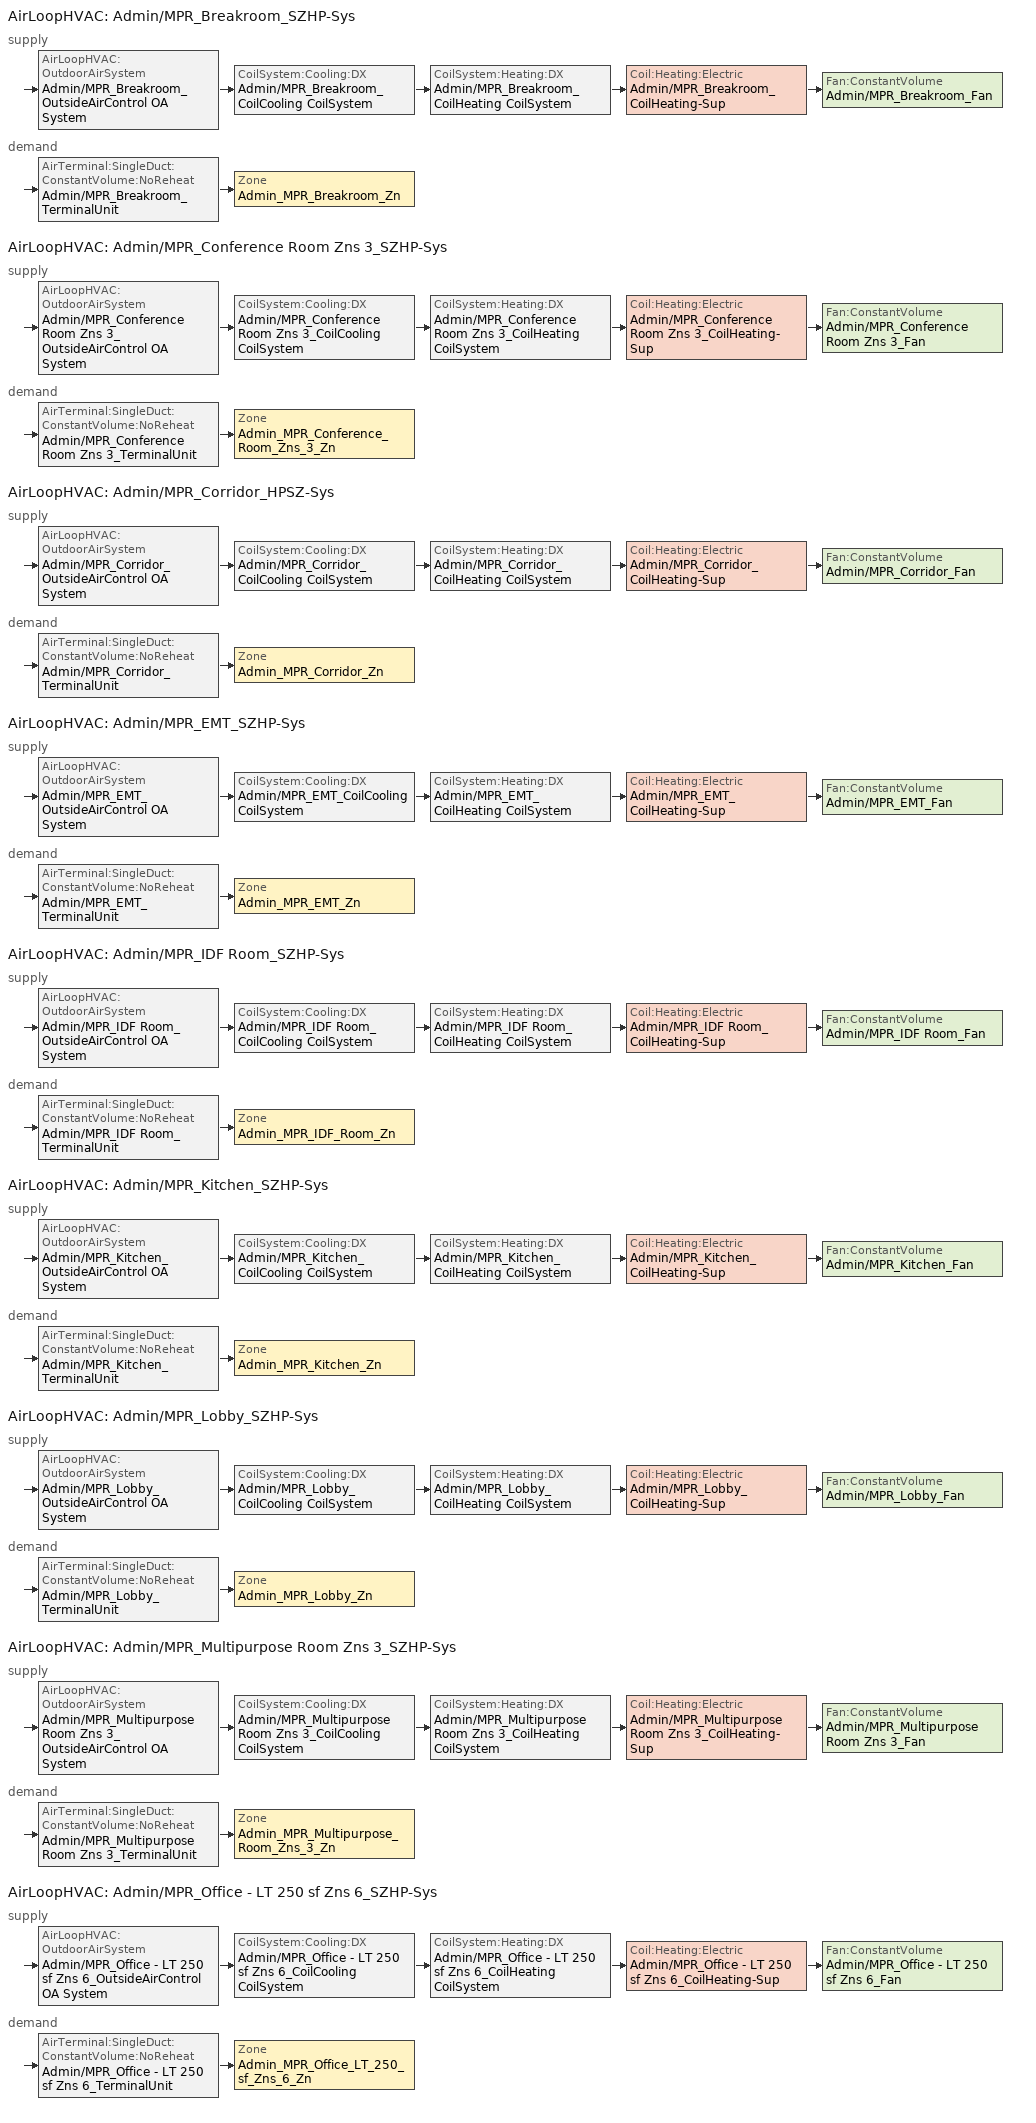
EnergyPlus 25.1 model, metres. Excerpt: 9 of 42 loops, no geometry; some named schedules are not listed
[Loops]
AirLoopHVAC 'Admin/MPR_Breakroom_SZHP-Sys'
 supply: AirLoopHVAC:OutdoorAirSystem 'Admin/MPR_Breakroom_OutsideAirControl OA System' > CoilSystem:Cooling:DX 'Admin/MPR_Breakroom_CoilCooling CoilSystem' > CoilSystem:Heating:DX 'Admin/MPR_Breakroom_CoilHeating CoilSystem' > Coil:Heating:Electric 'Admin/MPR_Breakroom_CoilHeating-Sup' > Fan:ConstantVolume 'Admin/MPR_Breakroom_Fan'
 demand: AirTerminal:SingleDuct:ConstantVolume:NoReheat 'Admin/MPR_Breakroom_TerminalUnit' > Zone 'Admin_MPR_Breakroom_Zn'
AirLoopHVAC 'Admin/MPR_Conference Room Zns 3_SZHP-Sys'
 supply: AirLoopHVAC:OutdoorAirSystem 'Admin/MPR_Conference Room Zns 3_OutsideAirControl OA System' > CoilSystem:Cooling:DX 'Admin/MPR_Conference Room Zns 3_CoilCooling CoilSystem' > CoilSystem:Heating:DX 'Admin/MPR_Conference Room Zns 3_CoilHeating CoilSystem' > Coil:Heating:Electric 'Admin/MPR_Conference Room Zns 3_CoilHeating-Sup' > Fan:ConstantVolume 'Admin/MPR_Conference Room Zns 3_Fan'
 demand: AirTerminal:SingleDuct:ConstantVolume:NoReheat 'Admin/MPR_Conference Room Zns 3_TerminalUnit' > Zone 'Admin_MPR_Conference_Room_Zns_3_Zn'
AirLoopHVAC 'Admin/MPR_Corridor_HPSZ-Sys'
 supply: AirLoopHVAC:OutdoorAirSystem 'Admin/MPR_Corridor_OutsideAirControl OA System' > CoilSystem:Cooling:DX 'Admin/MPR_Corridor_CoilCooling CoilSystem' > CoilSystem:Heating:DX 'Admin/MPR_Corridor_CoilHeating CoilSystem' > Coil:Heating:Electric 'Admin/MPR_Corridor_CoilHeating-Sup' > Fan:ConstantVolume 'Admin/MPR_Corridor_Fan'
 demand: AirTerminal:SingleDuct:ConstantVolume:NoReheat 'Admin/MPR_Corridor_TerminalUnit' > Zone 'Admin_MPR_Corridor_Zn'
AirLoopHVAC 'Admin/MPR_EMT_SZHP-Sys'
 supply: AirLoopHVAC:OutdoorAirSystem 'Admin/MPR_EMT_OutsideAirControl OA System' > CoilSystem:Cooling:DX 'Admin/MPR_EMT_CoilCooling CoilSystem' > CoilSystem:Heating:DX 'Admin/MPR_EMT_CoilHeating CoilSystem' > Coil:Heating:Electric 'Admin/MPR_EMT_CoilHeating-Sup' > Fan:ConstantVolume 'Admin/MPR_EMT_Fan'
 demand: AirTerminal:SingleDuct:ConstantVolume:NoReheat 'Admin/MPR_EMT_TerminalUnit' > Zone 'Admin_MPR_EMT_Zn'
AirLoopHVAC 'Admin/MPR_IDF Room_SZHP-Sys'
 supply: AirLoopHVAC:OutdoorAirSystem 'Admin/MPR_IDF Room_OutsideAirControl OA System' > CoilSystem:Cooling:DX 'Admin/MPR_IDF Room_CoilCooling CoilSystem' > CoilSystem:Heating:DX 'Admin/MPR_IDF Room_CoilHeating CoilSystem' > Coil:Heating:Electric 'Admin/MPR_IDF Room_CoilHeating-Sup' > Fan:ConstantVolume 'Admin/MPR_IDF Room_Fan'
 demand: AirTerminal:SingleDuct:ConstantVolume:NoReheat 'Admin/MPR_IDF Room_TerminalUnit' > Zone 'Admin_MPR_IDF_Room_Zn'
AirLoopHVAC 'Admin/MPR_Kitchen_SZHP-Sys'
 supply: AirLoopHVAC:OutdoorAirSystem 'Admin/MPR_Kitchen_OutsideAirControl OA System' > CoilSystem:Cooling:DX 'Admin/MPR_Kitchen_CoilCooling CoilSystem' > CoilSystem:Heating:DX 'Admin/MPR_Kitchen_CoilHeating CoilSystem' > Coil:Heating:Electric 'Admin/MPR_Kitchen_CoilHeating-Sup' > Fan:ConstantVolume 'Admin/MPR_Kitchen_Fan'
 demand: AirTerminal:SingleDuct:ConstantVolume:NoReheat 'Admin/MPR_Kitchen_TerminalUnit' > Zone 'Admin_MPR_Kitchen_Zn'
AirLoopHVAC 'Admin/MPR_Lobby_SZHP-Sys'
 supply: AirLoopHVAC:OutdoorAirSystem 'Admin/MPR_Lobby_OutsideAirControl OA System' > CoilSystem:Cooling:DX 'Admin/MPR_Lobby_CoilCooling CoilSystem' > CoilSystem:Heating:DX 'Admin/MPR_Lobby_CoilHeating CoilSystem' > Coil:Heating:Electric 'Admin/MPR_Lobby_CoilHeating-Sup' > Fan:ConstantVolume 'Admin/MPR_Lobby_Fan'
 demand: AirTerminal:SingleDuct:ConstantVolume:NoReheat 'Admin/MPR_Lobby_TerminalUnit' > Zone 'Admin_MPR_Lobby_Zn'
AirLoopHVAC 'Admin/MPR_Multipurpose Room Zns 3_SZHP-Sys'
 supply: AirLoopHVAC:OutdoorAirSystem 'Admin/MPR_Multipurpose Room Zns 3_OutsideAirControl OA System' > CoilSystem:Cooling:DX 'Admin/MPR_Multipurpose Room Zns 3_CoilCooling CoilSystem' > CoilSystem:Heating:DX 'Admin/MPR_Multipurpose Room Zns 3_CoilHeating CoilSystem' > Coil:Heating:Electric 'Admin/MPR_Multipurpose Room Zns 3_CoilHeating-Sup' > Fan:ConstantVolume 'Admin/MPR_Multipurpose Room Zns 3_Fan'
 demand: AirTerminal:SingleDuct:ConstantVolume:NoReheat 'Admin/MPR_Multipurpose Room Zns 3_TerminalUnit' > Zone 'Admin_MPR_Multipurpose_Room_Zns_3_Zn'
AirLoopHVAC 'Admin/MPR_Office - LT 250 sf Zns 6_SZHP-Sys'
 supply: AirLoopHVAC:OutdoorAirSystem 'Admin/MPR_Office - LT 250 sf Zns 6_OutsideAirControl OA System' > CoilSystem:Cooling:DX 'Admin/MPR_Office - LT 250 sf Zns 6_CoilCooling CoilSystem' > CoilSystem:Heating:DX 'Admin/MPR_Office - LT 250 sf Zns 6_CoilHeating CoilSystem' > Coil:Heating:Electric 'Admin/MPR_Office - LT 250 sf Zns 6_CoilHeating-Sup' > Fan:ConstantVolume 'Admin/MPR_Office - LT 250 sf Zns 6_Fan'
 demand: AirTerminal:SingleDuct:ConstantVolume:NoReheat 'Admin/MPR_Office - LT 250 sf Zns 6_TerminalUnit' > Zone 'Admin_MPR_Office_LT_250_sf_Zns_6_Zn'
[ZoneList]
ZL_Convention_Conference_Multipurpose_and_Meeting_Area: Admin_MPR_Conference_Room_Zns_3_Zn, Admin_MPR_Multipurpose_Room_Zns_3_Zn
ZL_Electrical_Mechanical_Telephone_Rooms: Admin_MPR_EMT_Zn, Admin_MPR_IDF_Room_Zn, Classrm_W_Flr_1_EMT_01_Zn, Classrm_W_Flr_1_EMT_02_Zn, Classrm_W_Flr_2_IDF_Room_Zn, Kindergarten_EMT_Zn, Kindergarten_IDF_Room_Zn
ZL_Office_Area_SmallerThan250_square_feet: Admin_MPR_Office_LT_250_sf_Zns_6_Zn, Classrm_N_Flr_1_Office_LT_250_sf_Zn, Classrm_N_Flr_2_Office_LT_250_sf_Zn
ZL_Restrooms: Admin_MPR_Restroom_Zns_3_Zn, Classrm_N_Flr_1_Restroom_Zn, Classrm_N_Flr_2_Restroom_Zn, Classrm_W_Flr_1_Restroom_Zn, Classrm_W_Flr_2_Restroom_Zn, Kindergarten_Restroom_Zn
ZL_Storage_General: Admin_MPR_Storage_General_Zn, Classrm_W_Flr_1_Storage_General_Zn, Classrm_W_Flr_2_Storage_General_Zn, Kindergarten_Storage_General_Zn
ZL_Classroom_Lecture_Training_Vocational_Areas: Classrm_N_Flr_1_Classroom_01_Zn, Classrm_N_Flr_1_Classroom_02_Zns_6_Zn, Classrm_N_Flr_2_Classroom_01_Zns_6_Zn, Classrm_N_Flr_2_Classroom_02_Zn, Classrm_W_Flr_1_Classroom_Zns_2_Zn, Classrm_W_Flr_2_Classroom_01_Zns_3_Zn, Classrm_W_Flr_2_Classroom_02_Zn, Kindergarten_Classroom_01_Zn, Kindergarten_Classroom_02_Zn
[People]
People_Convention_Conference_Multipurpose_and_Meeting_Area: Zone or ZoneList or Space or SpaceList=ZL_Convention_Conference_Multipurpose_and_Meeting_Area; Number of People Schedule=SchoolK8MPROccupancy; Number of People Calculation Method=People/Area; People per Floor Area {person/m2}=0.710418; Fraction Radiant=0.3; Sensible Heat Fraction=autocalculate; Activity Level Schedule=FunctionalAreaPeopleActivityLevel; Carbon Dioxide Generation Rate {m3/s-W}=3.82e-08; Enable ASHRAE 55 Comfort Warnings=No; Mean Radiant Temperature Calculation Type=EnclosureAveraged; Clothing Insulation Calculation Method=ClothingInsulationSchedule; Cold Stress Temperature Threshold {C}=15.56; Heat Stress Temperature Threshold {C}=30
[DesignSpecification:OutdoorAir] Outdoor Air Method=Maximum; Outdoor Air Flow per Person {m3/s-person}=7.07921e-05; Outdoor Air Flow per Zone Floor Area {m3/s-m2}=0.000762; Outdoor Air Flow Air Changes per Hour {1/hr}=0
Name | Outdoor Air Flow per Zone {m3/s} | Outdoor Air Schedule
DSOA_Admin_MPR_Breakroom_Zn; DSOA_Admin_MPR_Conference_Room_Zns_3_Zn; DSOA_Admin_MPR_Multipurpose_Room_Zns_3_Zn; DSOA_Admin_MPR_Corridor_Zn; DSOA_Admin_MPR_EMT_Zn; DSOA_Admin_MPR_IDF_Room_Zn; DSOA_Admin_MPR_Lobby_Zn; DSOA_Admin_MPR_Office_LT_250_sf_Zns_6_Zn | 0 | SchoolK8MPRHVACAvail
DSOA_Admin_MPR_Kitchen_Zn |  | SchoolK8KitchenHVACAvail
[ZoneControl:Thermostat] Temperature Difference Between Cutout And Setpoint {deltaC}=0
Name | Zone or ZoneList | Control Type Schedule | Control 1
ZC_ZL_Convention_Conference_Multipurpose_and_Meeting_Area | ZL_Convention_Conference_Multipurpose_and_Meeting_Area | ZL_Convention_Conference_Multipurpose_and_Meeting_Area Thermostat Schedule | TSDSP_ZL_Convention_Conference_Multipurpose_and_Meeting_Area
ZC_ZL_Electrical_Mechanical_Telephone_Rooms | ZL_Electrical_Mechanical_Telephone_Rooms | ZL_Electrical_Mechanical_Telephone_Rooms Thermostat Schedule | TSDSP_ZL_Electrical_Mechanical_Telephone_Rooms
ZC_ZL_Office_Area_SmallerThan250_square_feet | ZL_Office_Area_SmallerThan250_square_feet | ZL_Office_Area_SmallerThan250_square_feet Thermostat Schedule | TSDSP_ZL_Office_Area_SmallerThan250_square_feet
ZC_ZL_Restrooms | ZL_Restrooms | ZL_Restrooms Thermostat Schedule | TSDSP_ZL_Restrooms
ZC_ZL_Storage_General | ZL_Storage_General | ZL_Storage_General Thermostat Schedule | TSDSP_ZL_Storage_General
ZC_ZL_Classroom_Lecture_Training_Vocational_Areas | ZL_Classroom_Lecture_Training_Vocational_Areas | ZL_Classroom_Lecture_Training_Vocational_Areas Thermostat Schedule | TSDSP_ZL_Classroom_Lecture_Training_Vocational_Areas
ZC_Admin_MPR_Breakroom_Zn | Admin_MPR_Breakroom_Zn | Admin_MPR_Breakroom_Zn Zn Thermostat Schedule | TSDSP_Admin_MPR_Breakroom_Zn
ZC_Admin_MPR_Corridor_Zn | Admin_MPR_Corridor_Zn | Admin_MPR_Corridor_Zn Zn Thermostat Schedule | TSDSP_Admin_MPR_Corridor_Zn
ZC_Admin_MPR_Kitchen_Zn | Admin_MPR_Kitchen_Zn | Admin_MPR_Kitchen_Zn Zn Thermostat Schedule | TSDSP_Admin_MPR_Kitchen_Zn
ZC_Admin_MPR_Lobby_Zn | Admin_MPR_Lobby_Zn | Admin_MPR_Lobby_Zn Zn Thermostat Schedule | TSDSP_Admin_MPR_Lobby_Zn
[ThermostatSetpoint:DualSetpoint]
Name | Heating Setpoint Temperature Schedule | Cooling Setpoint Temperature Schedule
TSDSP_ZL_Convention_Conference_Multipurpose_and_Meeting_Area; TSDSP_ZL_Electrical_Mechanical_Telephone_Rooms; TSDSP_ZL_Office_Area_SmallerThan250_square_feet; TSDSP_ZL_Restrooms; TSDSP_ZL_Storage_General; TSDSP_Admin_MPR_Breakroom_Zn; TSDSP_Admin_MPR_Corridor_Zn; TSDSP_Admin_MPR_Lobby_Zn | SchoolK8MPRHtgSetpt | SchoolK8MPRClgSetpt
TSDSP_ZL_Classroom_Lecture_Training_Vocational_Areas | SchoolK8ClassroomHtgSetpt | SchoolK8ClassroomClgSetpt
TSDSP_Admin_MPR_Kitchen_Zn | SchoolK8KitchenHtgSetpt | SchoolK8KitchenClgSetpt
[Sizing:Zone] Zone Cooling Design Supply Air Temperature Input Method=TemperatureDifference; Zone Cooling Design Supply Air Temperature {C}=14; Zone Cooling Design Supply Air Temperature Difference {deltaC}=11.1111; Zone Heating Design Supply Air Temperature Input Method=TemperatureDifference; Zone Heating Design Supply Air Temperature {C}=40; Zone Heating Design Supply Air Temperature Difference {deltaC}=13.8889; Zone Cooling Design Supply Air Humidity Ratio {kgWater/kgDryAir}=0.0085; Zone Heating Design Supply Air Humidity Ratio {kgWater/kgDryAir}=0.008; Zone Heating Sizing Factor=1; Zone Cooling Sizing Factor=1; Cooling Design Air Flow Method=DesignDay; Cooling Design Air Flow Rate {m3/s}=0; Cooling Minimum Air Flow per Zone Floor Area {m3/s-m2}=0; Cooling Minimum Air Flow {m3/s}=0; Cooling Minimum Air Flow Fraction=0; Heating Design Air Flow Method=DesignDay; Heating Design Air Flow Rate {m3/s}=0; Heating Maximum Air Flow per Zone Floor Area {m3/s-m2}=0; Heating Maximum Air Flow {m3/s}=0; Heating Maximum Air Flow Fraction=0; Account for Dedicated Outdoor Air System=No; Zone Load Sizing Method=Sensible Load Only No Latent Load; Zone Latent Cooling Design Supply Air Humidity Ratio Input Method=HumidityRatioDifference; Zone Cooling Design Supply Air Humidity Ratio Difference {kgWater/kgDryAir}=0.005; Zone Latent Heating Design Supply Air Humidity Ratio Input Method=HumidityRatioDifference; Zone Humidification Design Supply Air Humidity Ratio Difference {kgWater/kgDryAir}=0.005
Name | Design Specification Outdoor Air Object
Admin_MPR_Breakroom_Zn | DSOA_Admin_MPR_Breakroom_Zn
Admin_MPR_Conference_Room_Zns_3_Zn | DSOA_Admin_MPR_Conference_Room_Zns_3_Zn
Admin_MPR_Corridor_Zn | DSOA_Admin_MPR_Corridor_Zn
Admin_MPR_EMT_Zn | DSOA_Admin_MPR_EMT_Zn
Admin_MPR_IDF_Room_Zn | DSOA_Admin_MPR_IDF_Room_Zn
Admin_MPR_Kitchen_Zn | DSOA_Admin_MPR_Kitchen_Zn
Admin_MPR_Lobby_Zn | DSOA_Admin_MPR_Lobby_Zn
Admin_MPR_Multipurpose_Room_Zns_3_Zn | DSOA_Admin_MPR_Multipurpose_Room_Zns_3_Zn
Admin_MPR_Office_LT_250_sf_Zns_6_Zn | DSOA_Admin_MPR_Office_LT_250_sf_Zns_6_Zn
[Sizing:System] Type of Load to Size On=Sensible; Design Outdoor Air Flow Rate {m3/s}=Autosize; Central Heating Maximum System Air Flow Ratio=1; Preheat Design Temperature {C}=5.68434e-14; Preheat Design Humidity Ratio {kgWater/kgDryAir}=0; Precool Design Temperature {C}=5.68434e-14; Precool Design Humidity Ratio {kgWater/kgDryAir}=0; Central Cooling Design Supply Air Temperature {C}=12.7778; Central Heating Design Supply Air Temperature {C}=35; Type of Zone Sum to Use=NonCoincident; 100% Outdoor Air in Cooling=No; 100% Outdoor Air in Heating=No; Central Cooling Design Supply Air Humidity Ratio {kgWater/kgDryAir}=0.0085; Central Heating Design Supply Air Humidity Ratio {kgWater/kgDryAir}=0.008; Cooling Supply Air Flow Rate Method=DesignDay; Cooling Supply Air Flow Rate {m3/s}=0; Cooling Supply Air Flow Rate Per Floor Area {m3/s-m2}=0.00996765; Cooling Fraction of Autosized Cooling Supply Air Flow Rate=1; Cooling Supply Air Flow Rate Per Unit Cooling Capacity {m3/s-W}=3.94755e-05; Heating Supply Air Flow Rate Method=DesignDay; Heating Supply Air Flow Rate {m3/s}=0; Heating Supply Air Flow Rate Per Floor Area {m3/s-m2}=0.00996765; Heating Fraction of Autosized Heating Supply Air Flow Rate=1; Heating Fraction of Autosized Cooling Supply Air Flow Rate=1; Heating Supply Air Flow Rate Per Unit Heating Capacity {m3/s-W}=3.15882e-05; System Outdoor Air Method=ZoneSum; Zone Maximum Outdoor Air Fraction=1; Cooling Design Capacity Method=CoolingDesignCapacity; Cooling Design Capacity {W}=Autosize; Cooling Design Capacity Per Floor Area {W/m2}=234.7; Fraction of Autosized Cooling Design Capacity=1; Heating Design Capacity Method=HeatingDesignCapacity; Heating Design Capacity {W}=Autosize; Heating Design Capacity Per Floor Area {W/m2}=157; Fraction of Autosized Heating Design Capacity=1; Central Cooling Capacity Control Method=OnOff; Occupant Diversity=Autosize
Admin/MPR_Breakroom_SZHP-Sys; Admin/MPR_Conference Room Zns 3_SZHP-Sys; Admin/MPR_Corridor_HPSZ-Sys; Admin/MPR_EMT_SZHP-Sys; Admin/MPR_IDF Room_SZHP-Sys; Admin/MPR_Kitchen_SZHP-Sys; Admin/MPR_Lobby_SZHP-Sys; Admin/MPR_Multipurpose Room Zns 3_SZHP-Sys; Admin/MPR_Office - LT 250 sf Zns 6_SZHP-Sys
[AirTerminal:SingleDuct:ConstantVolume:NoReheat] Availability Schedule=Always On Discrete; Maximum Air Flow Rate {m3/s}=Autosize
Admin/MPR_Breakroom_TerminalUnit; Admin/MPR_Conference Room Zns 3_TerminalUnit; Admin/MPR_Corridor_TerminalUnit; Admin/MPR_EMT_TerminalUnit; Admin/MPR_IDF Room_TerminalUnit; Admin/MPR_Kitchen_TerminalUnit; Admin/MPR_Lobby_TerminalUnit; Admin/MPR_Multipurpose Room Zns 3_TerminalUnit; Admin/MPR_Office - LT 250 sf Zns 6_TerminalUnit
[Zone equipment]
Admin_MPR_Breakroom_Zn: Admin/MPR_Breakroom_TerminalUnit
Admin_MPR_Conference_Room_Zns_3_Zn: Admin/MPR_Conference Room Zns 3_TerminalUnit
Admin_MPR_Corridor_Zn: Admin/MPR_Corridor_TerminalUnit
Admin_MPR_EMT_Zn: Admin/MPR_EMT_TerminalUnit
Admin_MPR_IDF_Room_Zn: Admin/MPR_IDF Room_TerminalUnit
Admin_MPR_Kitchen_Zn: Admin/MPR_Kitchen_Zn PropExhFan, Admin/MPR_Kitchen_TerminalUnit
Admin_MPR_Lobby_Zn: Admin/MPR_Lobby_TerminalUnit
Admin_MPR_Multipurpose_Room_Zns_3_Zn: Admin/MPR_Multipurpose Room Zns 3_TerminalUnit
Admin_MPR_Office_LT_250_sf_Zns_6_Zn: Admin/MPR_Office - LT 250 sf Zns 6_TerminalUnit
[Fan:ConstantVolume] Fan Total Efficiency=0.59; Pressure Rise {Pa}=687.53; Maximum Flow Rate {m3/s}=Autosize; Motor Efficiency=0.9; Motor In Airstream Fraction=1
Name | Availability Schedule
Admin/MPR_Breakroom_Fan; Admin/MPR_Conference Room Zns 3_Fan; Admin/MPR_Corridor_Fan; Admin/MPR_EMT_Fan; Admin/MPR_IDF Room_Fan; Admin/MPR_Lobby_Fan; Admin/MPR_Multipurpose Room Zns 3_Fan; Admin/MPR_Office - LT 250 sf Zns 6_Fan | SchoolK8MPRHVACAvail
Admin/MPR_Kitchen_Fan | SchoolK8KitchenHVACAvail
[Fan:ZoneExhaust]
Admin/MPR_Kitchen_Zn PropExhFan: Availability Schedule=SchoolK8KitchenHVACAvail; Fan Total Efficiency=0.4275; Pressure Rise {Pa}=181.252; Maximum Flow Rate {m3/s}=0.481377; Flow Fraction Schedule=SchoolK8KitchenHVACAvail; System Availability Manager Coupling Mode=Coupled; Balanced Exhaust Fraction Schedule=Always On Discrete
[Coil:Cooling:DX:SingleSpeed] Availability Schedule=Always On Discrete; Gross Rated Total Cooling Capacity {W}=autosize; Gross Rated Sensible Heat Ratio=Autosize; Rated Air Flow Rate {m3/s}=Autosize; 2017 Rated Evaporator Fan Power Per Volume Flow Rate {W/(m3/s)}=773.3; 2023 Rated Evaporator Fan Power Per Volume Flow Rate {W/(m3/s)}=934.4; Total Cooling Capacity Function of Temperature Curve=CoilClgDXQRatio_fTwbToadbSI; Total Cooling Capacity Function of Flow Fraction Curve=CoilClgDXSnglQRatio_fCFMRatio; Energy Input Ratio Function of Flow Fraction Curve=CoilClgDXSnglEIRRatio_fCFMRatio; Part Load Fraction Correlation Curve=CoilClgDXSEEREIRRatio_fQFrac; Minimum Outdoor Dry-Bulb Temperature for Compressor Operation {C}=-25; Nominal Time for Condensate Removal to Begin {s}=0; Ratio of Initial Moisture Evaporation Rate and Steady State Latent Capacity=0; Maximum Cycling Rate {cycles/hr}=0; Latent Capacity Time Constant {s}=0; Condenser Type=AirCooled; Evaporative Condenser Effectiveness=0.9; Evaporative Condenser Air Flow Rate {m3/s}=Autosize; Evaporative Condenser Pump Rated Power Consumption {W}=Autosize; Crankcase Heater Capacity {W}=0; Maximum Outdoor Dry-Bulb Temperature for Crankcase Heater Operation {C}=10; Basin Heater Capacity {W/K}=0; Basin Heater Setpoint Temperature {C}=2
Name | Gross Rated Cooling COP {W/W} | Energy Input Ratio Function of Temperature Curve
Admin/MPR_Breakroom_CoilCooling | 4.08 | CoilClgDXSEEREIR_fTwbToadbSI-24
Admin/MPR_Conference Room Zns 3_CoilCooling | 3.83 | CoilClgDXSEEREIR_fTwbToadbSI-25
Admin/MPR_Corridor_CoilCooling | 4.08 | CoilClgDXSEEREIR_fTwbToadbSI-23
Admin/MPR_EMT_CoilCooling | 4.08 | CoilClgDXSEEREIR_fTwbToadbSI-20
Admin/MPR_IDF Room_CoilCooling | 4.08 | CoilClgDXSEEREIR_fTwbToadbSI-15
Admin/MPR_Kitchen_CoilCooling | 3.83 | CoilClgDXSEEREIR_fTwbToadbSI-17
Admin/MPR_Lobby_CoilCooling | 3.83 | CoilClgDXSEEREIR_fTwbToadbSI-26
Admin/MPR_Multipurpose Room Zns 3_CoilCooling | 3.22 | CoilClgDXSEEREIR_fTwbToadbSI-16
Admin/MPR_Office - LT 250 sf Zns 6_CoilCooling | 4.08 | CoilClgDXSEEREIR_fTwbToadbSI-22
[Coil:Heating:Electric] Availability Schedule=Always On Discrete; Efficiency=1; Nominal Capacity {W}=Autosize
Admin/MPR_Breakroom_CoilHeating-Sup; Admin/MPR_Conference Room Zns 3_CoilHeating-Sup; Admin/MPR_Corridor_CoilHeating-Sup; Admin/MPR_EMT_CoilHeating-Sup; Admin/MPR_IDF Room_CoilHeating-Sup; Admin/MPR_Kitchen_CoilHeating-Sup; Admin/MPR_Lobby_CoilHeating-Sup; Admin/MPR_Multipurpose Room Zns 3_CoilHeating-Sup; Admin/MPR_Office - LT 250 sf Zns 6_CoilHeating-Sup
[Coil:Heating:DX:SingleSpeed] Availability Schedule=Always On Discrete; Rated Air Flow Rate {m3/s}=Autosize; 2017 Rated Supply Fan Power Per Volume Flow Rate {W/(m3/s)}=773.3; 2023 Rated Supply Fan Power Per Volume Flow Rate {W/(m3/s)}=934.4; Heating Capacity Function of Temperature Curve=CoilHtgHPQRatio_fToadbSI; Heating Capacity Function of Flow Fraction Curve=CoilHtgHPQRatio_fCFMRatio; Energy Input Ratio Function of Temperature Curve=CoilHtgHPEIRRatio_fToadbSI; Energy Input Ratio Function of Flow Fraction Curve=CoilHtgHPEIRRatio_fCFMRatio; Part Load Fraction Correlation Curve=CoilHtgHPEIRRatio_fQFrac; Minimum Outdoor Dry-Bulb Temperature for Compressor Operation {C}=-8.33333; Maximum Outdoor Dry-Bulb Temperature for Defrost Operation {C}=4.44444; Maximum Outdoor Dry-Bulb Temperature for Crankcase Heater Operation {C}=10; Defrost Strategy=ReverseCycle; Defrost Control=Timed; Defrost Time Period Fraction=0.058333; Resistive Defrost Heater Capacity {W}=2000
Name | Gross Rated Heating Capacity {W} | Gross Rated Heating COP {W/W} | Defrost Energy Input Ratio Function of Temperature Curve | Crankcase Heater Capacity {W}
Admin/MPR_Breakroom_CoilHeating | autosize | 3.5 | Admin/MPR_Breakroom_CoilHeating Defrost Curve | 14.3779
Admin/MPR_Conference Room Zns 3_CoilHeating | autosize | 3.79 | Admin/MPR_Conference Room Zns 3_CoilHeating Defrost Curve | 41.8626
Admin/MPR_Corridor_CoilHeating | autosize | 3.5 | Admin/MPR_Corridor_CoilHeating Defrost Curve | 29.034
Admin/MPR_EMT_CoilHeating | autosize | 3.5 | Admin/MPR_EMT_CoilHeating Defrost Curve | 6.95417
Admin/MPR_IDF Room_CoilHeating | autosize | 3.5 | Admin/MPR_IDF Room_CoilHeating Defrost Curve | 8.50451
Admin/MPR_Kitchen_CoilHeating | autosize | 3.79 | Admin/MPR_Kitchen_CoilHeating Defrost Curve | 36.4264
Admin/MPR_Lobby_CoilHeating | autosize | 3.79 | Admin/MPR_Lobby_CoilHeating Defrost Curve | 31.0324
Admin/MPR_Multipurpose Room Zns 3_CoilHeating | 48783.4 | 3.66 | Admin/MPR_Multipurpose Room Zns 3_CoilHeating Defrost Curve | 137.786
Admin/MPR_Office - LT 250 sf Zns 6_CoilHeating | 9277.96 | 3.79 | Admin/MPR_Office - LT 250 sf Zns 6_CoilHeating Defrost Curve | 26.205
[CoilSystem:Cooling:DX] Availability Schedule=Always On Discrete
Name | Cooling Coil
Admin/MPR_Breakroom_CoilCooling CoilSystem | Admin/MPR_Breakroom_CoilCooling
Admin/MPR_Conference Room Zns 3_CoilCooling CoilSystem | Admin/MPR_Conference Room Zns 3_CoilCooling
Admin/MPR_Corridor_CoilCooling CoilSystem | Admin/MPR_Corridor_CoilCooling
Admin/MPR_EMT_CoilCooling CoilSystem | Admin/MPR_EMT_CoilCooling
Admin/MPR_IDF Room_CoilCooling CoilSystem | Admin/MPR_IDF Room_CoilCooling
Admin/MPR_Kitchen_CoilCooling CoilSystem | Admin/MPR_Kitchen_CoilCooling
Admin/MPR_Lobby_CoilCooling CoilSystem | Admin/MPR_Lobby_CoilCooling
Admin/MPR_Multipurpose Room Zns 3_CoilCooling CoilSystem | Admin/MPR_Multipurpose Room Zns 3_CoilCooling
Admin/MPR_Office - LT 250 sf Zns 6_CoilCooling CoilSystem | Admin/MPR_Office - LT 250 sf Zns 6_CoilCooling
[CoilSystem:Heating:DX] Availability Schedule=Always On Discrete
Name | Heating Coil
Admin/MPR_Breakroom_CoilHeating CoilSystem | Admin/MPR_Breakroom_CoilHeating
Admin/MPR_Conference Room Zns 3_CoilHeating CoilSystem | Admin/MPR_Conference Room Zns 3_CoilHeating
Admin/MPR_Corridor_CoilHeating CoilSystem | Admin/MPR_Corridor_CoilHeating
Admin/MPR_EMT_CoilHeating CoilSystem | Admin/MPR_EMT_CoilHeating
Admin/MPR_IDF Room_CoilHeating CoilSystem | Admin/MPR_IDF Room_CoilHeating
Admin/MPR_Kitchen_CoilHeating CoilSystem | Admin/MPR_Kitchen_CoilHeating
Admin/MPR_Lobby_CoilHeating CoilSystem | Admin/MPR_Lobby_CoilHeating
Admin/MPR_Multipurpose Room Zns 3_CoilHeating CoilSystem | Admin/MPR_Multipurpose Room Zns 3_CoilHeating
Admin/MPR_Office - LT 250 sf Zns 6_CoilHeating CoilSystem | Admin/MPR_Office - LT 250 sf Zns 6_CoilHeating
[Controller:OutdoorAir] Minimum Outdoor Air Flow Rate {m3/s}=0; Maximum Outdoor Air Flow Rate {m3/s}=Autosize; Economizer Control Type=NoEconomizer; Economizer Control Action Type=ModulateFlow; Economizer Maximum Limit Enthalpy {J/kg}=64000; Lockout Type=NoLockout; Minimum Limit Type=FixedMinimum; High Humidity Control=No; Control High Indoor Humidity Based on Outdoor Humidity Ratio=Yes; Heat Recovery Bypass Control Type=BypassWhenWithinEconomizerLimits; Economizer Operation Staging=InterlockedWithMechanicalCooling
Name | Minimum Outdoor Air Schedule | Mechanical Ventilation Controller
Admin/MPR_Breakroom_OutsideAirControl | SchoolK8MPROAControl | Admin/MPR_Breakroom_OutsideAirControl Mech Vent Controller
Admin/MPR_Conference Room Zns 3_OutsideAirControl | SchoolK8MPROAControl | Admin/MPR_Conference Room Zns 3_OutsideAirControl Mech Vent Controller
Admin/MPR_Corridor_OutsideAirControl | SchoolK8MPROAControl | Admin/MPR_Corridor_OutsideAirControl Mech Vent Controller
Admin/MPR_EMT_OutsideAirControl | SchoolK8MPROAControl | Admin/MPR_EMT_OutsideAirControl Mech Vent Controller
Admin/MPR_IDF Room_OutsideAirControl | SchoolK8MPROAControl | Admin/MPR_IDF Room_OutsideAirControl Mech Vent Controller
Admin/MPR_Kitchen_OutsideAirControl | SchoolK8KitchenHVACAvail | Admin/MPR_Kitchen_OutsideAirControl Mech Vent Controller
Admin/MPR_Lobby_OutsideAirControl | SchoolK8MPROAControl | Admin/MPR_Lobby_OutsideAirControl Mech Vent Controller
Admin/MPR_Multipurpose Room Zns 3_OutsideAirControl | SchoolK8MPROAControl | Admin/MPR_Multipurpose Room Zns 3_OutsideAirControl Mech Vent Controller
Admin/MPR_Office - LT 250 sf Zns 6_OutsideAirControl | SchoolK8MPROAControl | Admin/MPR_Office - LT 250 sf Zns 6_OutsideAirControl Mech Vent Controller
[Controller:MechanicalVentilation] Demand Controlled Ventilation=No; System Outdoor Air Method=ZoneSum
Name | Availability Schedule | Zone or ZoneList 1 | Design Specification Outdoor Air Object Name 1
Admin/MPR_Breakroom_OutsideAirControl Mech Vent Controller | SchoolK8MPROAControl | Admin_MPR_Breakroom_Zn | DSOA_Admin_MPR_Breakroom_Zn
Admin/MPR_Conference Room Zns 3_OutsideAirControl Mech Vent Controller | SchoolK8MPROAControl | Admin_MPR_Conference_Room_Zns_3_Zn | DSOA_Admin_MPR_Conference_Room_Zns_3_Zn
Admin/MPR_Corridor_OutsideAirControl Mech Vent Controller | SchoolK8MPROAControl | Admin_MPR_Corridor_Zn | DSOA_Admin_MPR_Corridor_Zn
Admin/MPR_EMT_OutsideAirControl Mech Vent Controller | SchoolK8MPROAControl | Admin_MPR_EMT_Zn | DSOA_Admin_MPR_EMT_Zn
Admin/MPR_IDF Room_OutsideAirControl Mech Vent Controller | SchoolK8MPROAControl | Admin_MPR_IDF_Room_Zn | DSOA_Admin_MPR_IDF_Room_Zn
Admin/MPR_Kitchen_OutsideAirControl Mech Vent Controller | SchoolK8KitchenHVACAvail | Admin_MPR_Kitchen_Zn | DSOA_Admin_MPR_Kitchen_Zn
Admin/MPR_Lobby_OutsideAirControl Mech Vent Controller | SchoolK8MPROAControl | Admin_MPR_Lobby_Zn | DSOA_Admin_MPR_Lobby_Zn
Admin/MPR_Multipurpose Room Zns 3_OutsideAirControl Mech Vent Controller | SchoolK8MPROAControl | Admin_MPR_Multipurpose_Room_Zns_3_Zn | DSOA_Admin_MPR_Multipurpose_Room_Zns_3_Zn
Admin/MPR_Office - LT 250 sf Zns 6_OutsideAirControl Mech Vent Controller | SchoolK8MPROAControl | Admin_MPR_Office_LT_250_sf_Zns_6_Zn | DSOA_Admin_MPR_Office_LT_250_sf_Zns_6_Zn
[AirLoopHVAC] Design Supply Air Flow Rate {m3/s}=Autosize; Design Return Air Flow Fraction of Supply Air Flow=1
Admin/MPR_Breakroom_SZHP-Sys; Admin/MPR_Conference Room Zns 3_SZHP-Sys; Admin/MPR_Corridor_HPSZ-Sys; Admin/MPR_EMT_SZHP-Sys; Admin/MPR_IDF Room_SZHP-Sys; Admin/MPR_Kitchen_SZHP-Sys; Admin/MPR_Lobby_SZHP-Sys; Admin/MPR_Multipurpose Room Zns 3_SZHP-Sys; Admin/MPR_Office - LT 250 sf Zns 6_SZHP-Sys
[AvailabilityManager:NightCycle] Applicability Schedule=Always On Discrete; Control Type=CycleOnControlZone; Thermostat Tolerance {deltaC}=1.11111; Cycling Run Time Control Type=ThermostatWithMinimumRunTime; Cycling Run Time {s}=900
Name | Fan Schedule | Control Zone or Zone List
Availability Manager Night Cycle 24 | SchoolK8MPRHVACAvail | Admin_MPR_Breakroom_Zn
Availability Manager Night Cycle 25 | SchoolK8MPRHVACAvail | Admin_MPR_Conference_Room_Zns_3_Zn
Availability Manager Night Cycle 23 | SchoolK8MPRHVACAvail | Admin_MPR_Corridor_Zn
Availability Manager Night Cycle 20 | SchoolK8MPRHVACAvail | Admin_MPR_EMT_Zn
Availability Manager Night Cycle 15 | SchoolK8MPRHVACAvail | Admin_MPR_IDF_Room_Zn
Availability Manager Night Cycle 17 | SchoolK8KitchenHVACAvail | Admin_MPR_Kitchen_Zn
Availability Manager Night Cycle 26 | SchoolK8MPRHVACAvail | Admin_MPR_Lobby_Zn
Availability Manager Night Cycle 16 | SchoolK8MPRHVACAvail | Admin_MPR_Multipurpose_Room_Zns_3_Zn
Availability Manager Night Cycle 22 | SchoolK8MPRHVACAvail | Admin_MPR_Office_LT_250_sf_Zns_6_Zn
[SetpointManager:SingleZone:Reheat] Control Variable=Temperature; Minimum Supply Air Temperature {C}=-99; Maximum Supply Air Temperature {C}=99
Name | Control Zone | Setpoint Node or NodeList
Setpoint Manager Single Zone Reheat 24 | Admin_MPR_Breakroom_Zn | Admin/MPR_Breakroom_Fan Outlet Node
Setpoint Manager Single Zone Reheat 25 | Admin_MPR_Conference_Room_Zns_3_Zn | Admin/MPR_Conference Room Zns 3_Fan Outlet Node
Setpoint Manager Single Zone Reheat 23 | Admin_MPR_Corridor_Zn | Admin/MPR_Corridor_Fan Outlet Node
Setpoint Manager Single Zone Reheat 20 | Admin_MPR_EMT_Zn | Admin/MPR_EMT_Fan Outlet Node
Setpoint Manager Single Zone Reheat 15 | Admin_MPR_IDF_Room_Zn | Admin/MPR_IDF Room_Fan Outlet Node
Setpoint Manager Single Zone Reheat 17 | Admin_MPR_Kitchen_Zn | Admin/MPR_Kitchen_Fan Outlet Node
Setpoint Manager Single Zone Reheat 26 | Admin_MPR_Lobby_Zn | Admin/MPR_Lobby_Fan Outlet Node
Setpoint Manager Single Zone Reheat 16 | Admin_MPR_Multipurpose_Room_Zns_3_Zn | Admin/MPR_Multipurpose Room Zns 3_Fan Outlet Node
Setpoint Manager Single Zone Reheat 22 | Admin_MPR_Office_LT_250_sf_Zns_6_Zn | Admin/MPR_Office - LT 250 sf Zns 6_Fan Outlet Node
[SetpointManager:MixedAir] Control Variable=Temperature
Name | Setpoint Node or NodeList
Admin/MPR_Breakroom_OutsideAirControl OA System Mixed Air Node OS Default SPM | Admin/MPR_Breakroom_OutsideAirControl OA System Mixed Air Node
Admin/MPR_Breakroom_CoilCooling Outlet Node OS Default SPM | Admin/MPR_Breakroom_CoilCooling Outlet Node
Admin/MPR_Breakroom_CoilHeating Outlet Node OS Default SPM | Admin/MPR_Breakroom_CoilHeating Outlet Node
Admin/MPR_Breakroom_CoilHeating-Sup Outlet Node OS Default SPM | Admin/MPR_Breakroom_CoilHeating-Sup Outlet Node
Admin/MPR_Conference Room Zns 3_OutsideAirControl OA System Mixed Air Node OS Default SPM | Admin/MPR_Conference Room Zns 3_OutsideAirControl OA System Mixed Air Node
Admin/MPR_Conference Room Zns 3_CoilCooling Outlet Node OS Default SPM | Admin/MPR_Conference Room Zns 3_CoilCooling Outlet Node
Admin/MPR_Conference Room Zns 3_CoilHeating Outlet Node OS Default SPM | Admin/MPR_Conference Room Zns 3_CoilHeating Outlet Node
Admin/MPR_Conference Room Zns 3_CoilHeating-Sup Outlet Node OS Default SPM | Admin/MPR_Conference Room Zns 3_CoilHeating-Sup Outlet Node
Admin/MPR_Corridor_OutsideAirControl OA System Mixed Air Node OS Default SPM | Admin/MPR_Corridor_OutsideAirControl OA System Mixed Air Node
Admin/MPR_Corridor_CoilCooling Outlet Node OS Default SPM | Admin/MPR_Corridor_CoilCooling Outlet Node
Admin/MPR_Corridor_CoilHeating Outlet Node OS Default SPM | Admin/MPR_Corridor_CoilHeating Outlet Node
Admin/MPR_Corridor_CoilHeating-Sup Outlet Node OS Default SPM | Admin/MPR_Corridor_CoilHeating-Sup Outlet Node
Admin/MPR_EMT_OutsideAirControl OA System Mixed Air Node OS Default SPM | Admin/MPR_EMT_OutsideAirControl OA System Mixed Air Node
Admin/MPR_EMT_CoilCooling Outlet Node OS Default SPM | Admin/MPR_EMT_CoilCooling Outlet Node
Admin/MPR_EMT_CoilHeating Outlet Node OS Default SPM | Admin/MPR_EMT_CoilHeating Outlet Node
Admin/MPR_EMT_CoilHeating-Sup Outlet Node OS Default SPM | Admin/MPR_EMT_CoilHeating-Sup Outlet Node
Admin/MPR_IDF Room_OutsideAirControl OA System Mixed Air Node OS Default SPM | Admin/MPR_IDF Room_OutsideAirControl OA System Mixed Air Node
Admin/MPR_IDF Room_CoilCooling Outlet Node OS Default SPM | Admin/MPR_IDF Room_CoilCooling Outlet Node
Admin/MPR_IDF Room_CoilHeating Outlet Node OS Default SPM | Admin/MPR_IDF Room_CoilHeating Outlet Node
Admin/MPR_IDF Room_CoilHeating-Sup Outlet Node OS Default SPM | Admin/MPR_IDF Room_CoilHeating-Sup Outlet Node
Admin/MPR_Kitchen_OutsideAirControl OA System Mixed Air Node OS Default SPM | Admin/MPR_Kitchen_OutsideAirControl OA System Mixed Air Node
Admin/MPR_Kitchen_CoilCooling Outlet Node OS Default SPM | Admin/MPR_Kitchen_CoilCooling Outlet Node
Admin/MPR_Kitchen_CoilHeating Outlet Node OS Default SPM | Admin/MPR_Kitchen_CoilHeating Outlet Node
Admin/MPR_Kitchen_CoilHeating-Sup Outlet Node OS Default SPM | Admin/MPR_Kitchen_CoilHeating-Sup Outlet Node
Admin/MPR_Lobby_OutsideAirControl OA System Mixed Air Node OS Default SPM | Admin/MPR_Lobby_OutsideAirControl OA System Mixed Air Node
Admin/MPR_Lobby_CoilCooling Outlet Node OS Default SPM | Admin/MPR_Lobby_CoilCooling Outlet Node
Admin/MPR_Lobby_CoilHeating Outlet Node OS Default SPM | Admin/MPR_Lobby_CoilHeating Outlet Node
Admin/MPR_Lobby_CoilHeating-Sup Outlet Node OS Default SPM | Admin/MPR_Lobby_CoilHeating-Sup Outlet Node
Admin/MPR_Multipurpose Room Zns 3_OutsideAirControl OA System Mixed Air Node OS Default SPM | Admin/MPR_Multipurpose Room Zns 3_OutsideAirControl OA System Mixed Air Node
Admin/MPR_Multipurpose Room Zns 3_CoilCooling Outlet Node OS Default SPM | Admin/MPR_Multipurpose Room Zns 3_CoilCooling Outlet Node
Admin/MPR_Multipurpose Room Zns 3_CoilHeating Outlet Node OS Default SPM | Admin/MPR_Multipurpose Room Zns 3_CoilHeating Outlet Node
Admin/MPR_Multipurpose Room Zns 3_CoilHeating-Sup Outlet Node OS Default SPM | Admin/MPR_Multipurpose Room Zns 3_CoilHeating-Sup Outlet Node
Admin/MPR_Office - LT 250 sf Zns 6_OutsideAirControl OA System Mixed Air Node OS Default SPM | Admin/MPR_Office - LT 250 sf Zns 6_OutsideAirControl OA System Mixed Air Node
Admin/MPR_Office - LT 250 sf Zns 6_CoilCooling Outlet Node OS Default SPM | Admin/MPR_Office - LT 250 sf Zns 6_CoilCooling Outlet Node
Admin/MPR_Office - LT 250 sf Zns 6_CoilHeating Outlet Node OS Default SPM | Admin/MPR_Office - LT 250 sf Zns 6_CoilHeating Outlet Node
Admin/MPR_Office - LT 250 sf Zns 6_CoilHeating-Sup Outlet Node OS Default SPM | Admin/MPR_Office - LT 250 sf Zns 6_CoilHeating-Sup Outlet Node
[Schedule:Day:Hourly]
SchoolK8KitchenHVACAvailWD: 0, 0, 0, 0, 0, 1, 1, 1, 1, 1, 1, 1, 1, 1, 1, 0, 0, 0, 0, 0, 0, 0, 0, 0
SchoolK8KitchenHVACAvailSat; SchoolK8KitchenHVACAvailSun; SchoolK8MPRHVACAvailSat; SchoolK8MPRHVACAvailSun; SchoolK8MPROAControlSat; SchoolK8MPROAControlSun: 0, 0, 0, 0, 0, 0, 0, 0, 0, 0, 0, 0, 0, 0, 0, 0, 0, 0, 0, 0, 0, 0, 0, 0
SchoolK8KitchenHtgSetptWD: 15.56, 15.56, 15.56, 15.56, 15.56, 21.11, 21.11, 21.11, 21.11, 21.11, 21.11, 21.11, 21.11, 21.11, 21.11, 15.56, 15.56, 15.56, 15.56, 15.56, 15.56, 15.56, 15.56, 15.56
SchoolK8KitchenHtgSetptSat; SchoolK8KitchenHtgSetptSun; SchoolK8MPRHtgSetptSat; SchoolK8MPRHtgSetptSun: 15.56, 15.56, 15.56, 15.56, 15.56, 15.56, 15.56, 15.56, 15.56, 15.56, 15.56, 15.56, 15.56, 15.56, 15.56, 15.56, 15.56, 15.56, 15.56, 15.56, 15.56, 15.56, 15.56, 15.56
SchoolK8KitchenClgSetptWD: 29.44, 29.44, 29.44, 29.44, 29.44, 23.89, 23.89, 23.89, 23.89, 23.89, 23.89, 23.89, 23.89, 23.89, 23.89, 29.44, 29.44, 29.44, 29.44, 29.44, 29.44, 29.44, 29.44, 29.44
SchoolK8KitchenClgSetptSat; SchoolK8KitchenClgSetptSun; SchoolK8MPRClgSetptSat; SchoolK8MPRClgSetptSun: 29.44, 29.44, 29.44, 29.44, 29.44, 29.44, 29.44, 29.44, 29.44, 29.44, 29.44, 29.44, 29.44, 29.44, 29.44, 29.44, 29.44, 29.44, 29.44, 29.44, 29.44, 29.44, 29.44, 29.44
SchoolK8MPRHVACAvailWD; SchoolK8MPROAControlWD: 0, 0, 0, 0, 0, 0, 1, 1, 1, 1, 1, 1, 1, 1, 1, 1, 1, 1, 1, 1, 0, 0, 0, 0
SchoolK8MPRHtgSetptWD: 15.56, 15.56, 15.56, 15.56, 15.56, 15.56, 21.11, 21.11, 21.11, 21.11, 21.11, 21.11, 21.11, 21.11, 21.11, 21.11, 21.11, 21.11, 21.11, 21.11, 15.56, 15.56, 15.56, 15.56
SchoolK8MPRClgSetptWD: 29.44, 29.44, 29.44, 29.44, 29.44, 29.44, 23.89, 23.89, 23.89, 23.89, 23.89, 23.89, 23.89, 23.89, 23.89, 23.89, 23.89, 23.89, 23.89, 23.89, 29.44, 29.44, 29.44, 29.44
[Schedule:Week:Daily]
SchoolK8KitchenClgSetptWk: SchoolK8KitchenClgSetptSun, SchoolK8KitchenClgSetptWD, SchoolK8KitchenClgSetptWD, SchoolK8KitchenClgSetptWD, SchoolK8KitchenClgSetptWD, SchoolK8KitchenClgSetptWD, SchoolK8KitchenClgSetptSat, SchoolK8KitchenClgSetptSun, SchoolK8KitchenClgSetptWD, SchoolK8KitchenClgSetptWD, SchoolK8KitchenClgSetptSun, SchoolK8KitchenClgSetptSun
SchoolK8KitchenHVACAvailWk: SchoolK8KitchenHVACAvailSun, SchoolK8KitchenHVACAvailWD, SchoolK8KitchenHVACAvailWD, SchoolK8KitchenHVACAvailWD, SchoolK8KitchenHVACAvailWD, SchoolK8KitchenHVACAvailWD, SchoolK8KitchenHVACAvailSat, SchoolK8KitchenHVACAvailSun, SchoolK8KitchenHVACAvailWD, SchoolK8KitchenHVACAvailWD, SchoolK8KitchenHVACAvailSun, SchoolK8KitchenHVACAvailSun
SchoolK8KitchenHtgSetptWk: SchoolK8KitchenHtgSetptSun, SchoolK8KitchenHtgSetptWD, SchoolK8KitchenHtgSetptWD, SchoolK8KitchenHtgSetptWD, SchoolK8KitchenHtgSetptWD, SchoolK8KitchenHtgSetptWD, SchoolK8KitchenHtgSetptSat, SchoolK8KitchenHtgSetptSun, SchoolK8KitchenHtgSetptWD, SchoolK8KitchenHtgSetptWD, SchoolK8KitchenHtgSetptSun, SchoolK8KitchenHtgSetptSun
SchoolK8MPRClgSetptWk: SchoolK8MPRClgSetptSun, SchoolK8MPRClgSetptWD, SchoolK8MPRClgSetptWD, SchoolK8MPRClgSetptWD, SchoolK8MPRClgSetptWD, SchoolK8MPRClgSetptWD, SchoolK8MPRClgSetptSat, SchoolK8MPRClgSetptSun, SchoolK8MPRClgSetptWD, SchoolK8MPRClgSetptWD, SchoolK8MPRClgSetptSun, SchoolK8MPRClgSetptSun
SchoolK8MPRHVACAvailWk: SchoolK8MPRHVACAvailSun, SchoolK8MPRHVACAvailWD, SchoolK8MPRHVACAvailWD, SchoolK8MPRHVACAvailWD, SchoolK8MPRHVACAvailWD, SchoolK8MPRHVACAvailWD, SchoolK8MPRHVACAvailSat, SchoolK8MPRHVACAvailSun, SchoolK8MPRHVACAvailWD, SchoolK8MPRHVACAvailWD, SchoolK8MPRHVACAvailSun, SchoolK8MPRHVACAvailSun
SchoolK8MPRHtgSetptWk: SchoolK8MPRHtgSetptSun, SchoolK8MPRHtgSetptWD, SchoolK8MPRHtgSetptWD, SchoolK8MPRHtgSetptWD, SchoolK8MPRHtgSetptWD, SchoolK8MPRHtgSetptWD, SchoolK8MPRHtgSetptSat, SchoolK8MPRHtgSetptSun, SchoolK8MPRHtgSetptWD, SchoolK8MPRHtgSetptWD, SchoolK8MPRHtgSetptSun, SchoolK8MPRHtgSetptSun
SchoolK8MPROAControlWk: SchoolK8MPROAControlSun, SchoolK8MPROAControlWD, SchoolK8MPROAControlWD, SchoolK8MPROAControlWD, SchoolK8MPROAControlWD, SchoolK8MPROAControlWD, SchoolK8MPROAControlSat, SchoolK8MPROAControlSun, SchoolK8MPROAControlWD, SchoolK8MPROAControlWD, SchoolK8MPROAControlSun, SchoolK8MPROAControlSun
[Schedule:Year]
SchoolK8KitchenClgSetpt: SchoolK8KitchenClgSetptWk, 1, 1, 12, 31
SchoolK8KitchenHVACAvail: SchoolK8KitchenHVACAvailWk, 1, 1, 12, 31
SchoolK8KitchenHtgSetpt: SchoolK8KitchenHtgSetptWk, 1, 1, 12, 31
SchoolK8MPRClgSetpt: SchoolK8MPRClgSetptWk, 1, 1, 12, 31
SchoolK8MPRHVACAvail: SchoolK8MPRHVACAvailWk, 1, 1, 12, 31
SchoolK8MPRHtgSetpt: SchoolK8MPRHtgSetptWk, 1, 1, 12, 31
SchoolK8MPROAControl: SchoolK8MPROAControlWk, 1, 1, 12, 31
[Schedule:Constant]
Always On Discrete: Hourly Value=1
[Schedule:Compact]
ZL_Convention_Conference_Multipurpose_and_Meeting_Area Thermostat Schedule; ZL_Electrical_Mechanical_Telephone_Rooms Thermostat Schedule; ZL_Office_Area_SmallerThan250_square_feet Thermostat Schedule; ZL_Restrooms Thermostat Schedule; ZL_Storage_General Thermostat Schedule; ZL_Classroom_Lecture_Training_Vocational_Areas Thermostat Schedule; Admin_MPR_Breakroom_Zn Zn Thermostat Schedule; Admin_MPR_Corridor_Zn Zn Thermostat Schedule; Admin_MPR_Kitchen_Zn Zn Thermostat Schedule; Admin_MPR_Lobby_Zn Zn Thermostat Schedule: Through: 12/31, For: AllDays, Until: 24:00, 4
[Curve:Quadratic] Minimum Value of x=0
Name | Coefficient1 Constant | Coefficient2 x | Coefficient3 x**2 | Maximum Value of x | Minimum Curve Output | Maximum Curve Output
CoilClgDXSnglQRatio_fCFMRatio | 0.8 | 0.2 | 0 | 100 | 0.8
CoilClgDXSnglEIRRatio_fCFMRatio | 1.156 | -0.1816 | 0.0256 | 100
CoilHtgHPQRatio_fCFMRatio | 0.84 | 0.16 | 0 | 100 | 0.84
CoilHtgHPEIRRatio_fCFMRatio | 1.3824 | -0.4336 | 0.0512 | 1
CoilHtgHPEIRRatio_fQFrac | 0.85 | 0.15 | 0 | 1 | 0.85 | 1
[Curve:Cubic]
Name | Coefficient1 Constant | Coefficient2 x | Coefficient3 x**2 | Coefficient4 x**3 | Minimum Value of x | Maximum Value of x | Minimum Curve Output | Maximum Curve Output
CoilClgDXSEEREIRRatio_fQFrac | 1 | 0 | 0 | 0 | 0.7 | 1 | 1 | 1
CoilHtgHPQRatio_fToadbSI | 0.729009 | 0.031928 | 0.000136 | -9e-06 | 0 | 10 | 0.17 | 1.05
CoilHtgHPEIRRatio_fToadbSI | 1.21829 | -0.036117 | 0.00142 | -2.7e-05 | 0 | 10 | 0.97 | 3.18
[Curve:Biquadratic]
Name | Coefficient1 Constant | Coefficient2 x | Coefficient3 x**2 | Coefficient4 y | Coefficient5 y**2 | Coefficient6 x*y | Minimum Value of x | Maximum Value of x | Minimum Value of y | Maximum Value of y | Minimum Curve Output | Maximum Curve Output
CoilClgDXQRatio_fTwbToadbSI | 0.86779 | 0.014245 | 0.000554 | -0.007569 | 3.2e-05 | -0.000191 | 13.89 | 25 | 23.89 | 46.11 | 0.77 | 1.29
Admin/MPR_Breakroom_CoilHeating Defrost Curve; Admin/MPR_Conference Room Zns 3_CoilHeating Defrost Curve; Admin/MPR_Corridor_CoilHeating Defrost Curve; Admin/MPR_EMT_CoilHeating Defrost Curve; Admin/MPR_IDF Room_CoilHeating Defrost Curve; Admin/MPR_Kitchen_CoilHeating Defrost Curve; Admin/MPR_Lobby_CoilHeating Defrost Curve; Admin/MPR_Multipurpose Room Zns 3_CoilHeating Defrost Curve; Admin/MPR_Office - LT 250 sf Zns 6_CoilHeating Defrost Curve | 1 | 0 | 0 | 0 | 0 | 0 | 0 | 1 | 0 | 1
[Table:IndependentVariable]
CoilClgDXSEEREIR_fTwbToadbSI-24_IndependentVariable_0; CoilClgDXSEEREIR_fTwbToadbSI-25_IndependentVariable_0; CoilClgDXSEEREIR_fTwbToadbSI-23_IndependentVariable_0; CoilClgDXSEEREIR_fTwbToadbSI-20_IndependentVariable_0; CoilClgDXSEEREIR_fTwbToadbSI-15_IndependentVariable_0; CoilClgDXSEEREIR_fTwbToadbSI-17_IndependentVariable_0; CoilClgDXSEEREIR_fTwbToadbSI-26_IndependentVariable_0; CoilClgDXSEEREIR_fTwbToadbSI-16_IndependentVariable_0; CoilClgDXSEEREIR_fTwbToadbSI-22_IndependentVariable_0: Cubic, Constant, 13.89, 25, Temperature, 13.89, 19.44, 25
CoilClgDXSEEREIR_fTwbToadbSI-24_IndependentVariable_1; CoilClgDXSEEREIR_fTwbToadbSI-25_IndependentVariable_1; CoilClgDXSEEREIR_fTwbToadbSI-23_IndependentVariable_1; CoilClgDXSEEREIR_fTwbToadbSI-20_IndependentVariable_1; CoilClgDXSEEREIR_fTwbToadbSI-15_IndependentVariable_1; CoilClgDXSEEREIR_fTwbToadbSI-17_IndependentVariable_1; CoilClgDXSEEREIR_fTwbToadbSI-26_IndependentVariable_1; CoilClgDXSEEREIR_fTwbToadbSI-16_IndependentVariable_1; CoilClgDXSEEREIR_fTwbToadbSI-22_IndependentVariable_1: Cubic, Constant, 27.78, 43.33, Temperature, 27.78, 35, 43.33
[Table:IndependentVariableList]
CoilClgDXSEEREIR_fTwbToadbSI-24_IndependentVariableList: CoilClgDXSEEREIR_fTwbToadbSI-24_IndependentVariable_0, CoilClgDXSEEREIR_fTwbToadbSI-24_IndependentVariable_1
CoilClgDXSEEREIR_fTwbToadbSI-25_IndependentVariableList: CoilClgDXSEEREIR_fTwbToadbSI-25_IndependentVariable_0, CoilClgDXSEEREIR_fTwbToadbSI-25_IndependentVariable_1
CoilClgDXSEEREIR_fTwbToadbSI-23_IndependentVariableList: CoilClgDXSEEREIR_fTwbToadbSI-23_IndependentVariable_0, CoilClgDXSEEREIR_fTwbToadbSI-23_IndependentVariable_1
CoilClgDXSEEREIR_fTwbToadbSI-20_IndependentVariableList: CoilClgDXSEEREIR_fTwbToadbSI-20_IndependentVariable_0, CoilClgDXSEEREIR_fTwbToadbSI-20_IndependentVariable_1
CoilClgDXSEEREIR_fTwbToadbSI-15_IndependentVariableList: CoilClgDXSEEREIR_fTwbToadbSI-15_IndependentVariable_0, CoilClgDXSEEREIR_fTwbToadbSI-15_IndependentVariable_1
CoilClgDXSEEREIR_fTwbToadbSI-17_IndependentVariableList: CoilClgDXSEEREIR_fTwbToadbSI-17_IndependentVariable_0, CoilClgDXSEEREIR_fTwbToadbSI-17_IndependentVariable_1
CoilClgDXSEEREIR_fTwbToadbSI-26_IndependentVariableList: CoilClgDXSEEREIR_fTwbToadbSI-26_IndependentVariable_0, CoilClgDXSEEREIR_fTwbToadbSI-26_IndependentVariable_1
CoilClgDXSEEREIR_fTwbToadbSI-16_IndependentVariableList: CoilClgDXSEEREIR_fTwbToadbSI-16_IndependentVariable_0, CoilClgDXSEEREIR_fTwbToadbSI-16_IndependentVariable_1
CoilClgDXSEEREIR_fTwbToadbSI-22_IndependentVariableList: CoilClgDXSEEREIR_fTwbToadbSI-22_IndependentVariable_0, CoilClgDXSEEREIR_fTwbToadbSI-22_IndependentVariable_1
[Table:Lookup]
CoilClgDXSEEREIR_fTwbToadbSI-24: CoilClgDXSEEREIR_fTwbToadbSI-24_IndependentVariableList, DivisorOnly, 1, Dimensionless, 0.916875, 1.16301, 1.41138, 0.78414, 1, 1.21791, 0.690413, 0.884805, 1.08116
CoilClgDXSEEREIR_fTwbToadbSI-25: CoilClgDXSEEREIR_fTwbToadbSI-25_IndependentVariableList, DivisorOnly, 1, Dimensionless, 0.916875, 1.16301, 1.41138, 0.78414, 1, 1.21791, 0.690413, 0.884805, 1.08116
CoilClgDXSEEREIR_fTwbToadbSI-23: CoilClgDXSEEREIR_fTwbToadbSI-23_IndependentVariableList, DivisorOnly, 1, Dimensionless, 0.916875, 1.16301, 1.41138, 0.78414, 1, 1.21791, 0.690413, 0.884805, 1.08116
CoilClgDXSEEREIR_fTwbToadbSI-20: CoilClgDXSEEREIR_fTwbToadbSI-20_IndependentVariableList, DivisorOnly, 1, Dimensionless, 0.916875, 1.16301, 1.41138, 0.78414, 1, 1.21791, 0.690413, 0.884805, 1.08116
CoilClgDXSEEREIR_fTwbToadbSI-15: CoilClgDXSEEREIR_fTwbToadbSI-15_IndependentVariableList, DivisorOnly, 1, Dimensionless, 0.916875, 1.16301, 1.41138, 0.78414, 1, 1.21791, 0.690413, 0.884805, 1.08116
CoilClgDXSEEREIR_fTwbToadbSI-17: CoilClgDXSEEREIR_fTwbToadbSI-17_IndependentVariableList, DivisorOnly, 1, Dimensionless, 0.916875, 1.16301, 1.41138, 0.78414, 1, 1.21791, 0.690413, 0.884805, 1.08116
CoilClgDXSEEREIR_fTwbToadbSI-26: CoilClgDXSEEREIR_fTwbToadbSI-26_IndependentVariableList, DivisorOnly, 1, Dimensionless, 0.916875, 1.16301, 1.41138, 0.78414, 1, 1.21791, 0.690413, 0.884805, 1.08116
CoilClgDXSEEREIR_fTwbToadbSI-16: CoilClgDXSEEREIR_fTwbToadbSI-16_IndependentVariableList, DivisorOnly, 1, Dimensionless, 0.916875, 1.16301, 1.41138, 0.78414, 1, 1.21791, 0.690413, 0.884805, 1.08116
CoilClgDXSEEREIR_fTwbToadbSI-22: CoilClgDXSEEREIR_fTwbToadbSI-22_IndependentVariableList, DivisorOnly, 1, Dimensionless, 0.916875, 1.16301, 1.41138, 0.78414, 1, 1.21791, 0.690413, 0.884805, 1.08116
